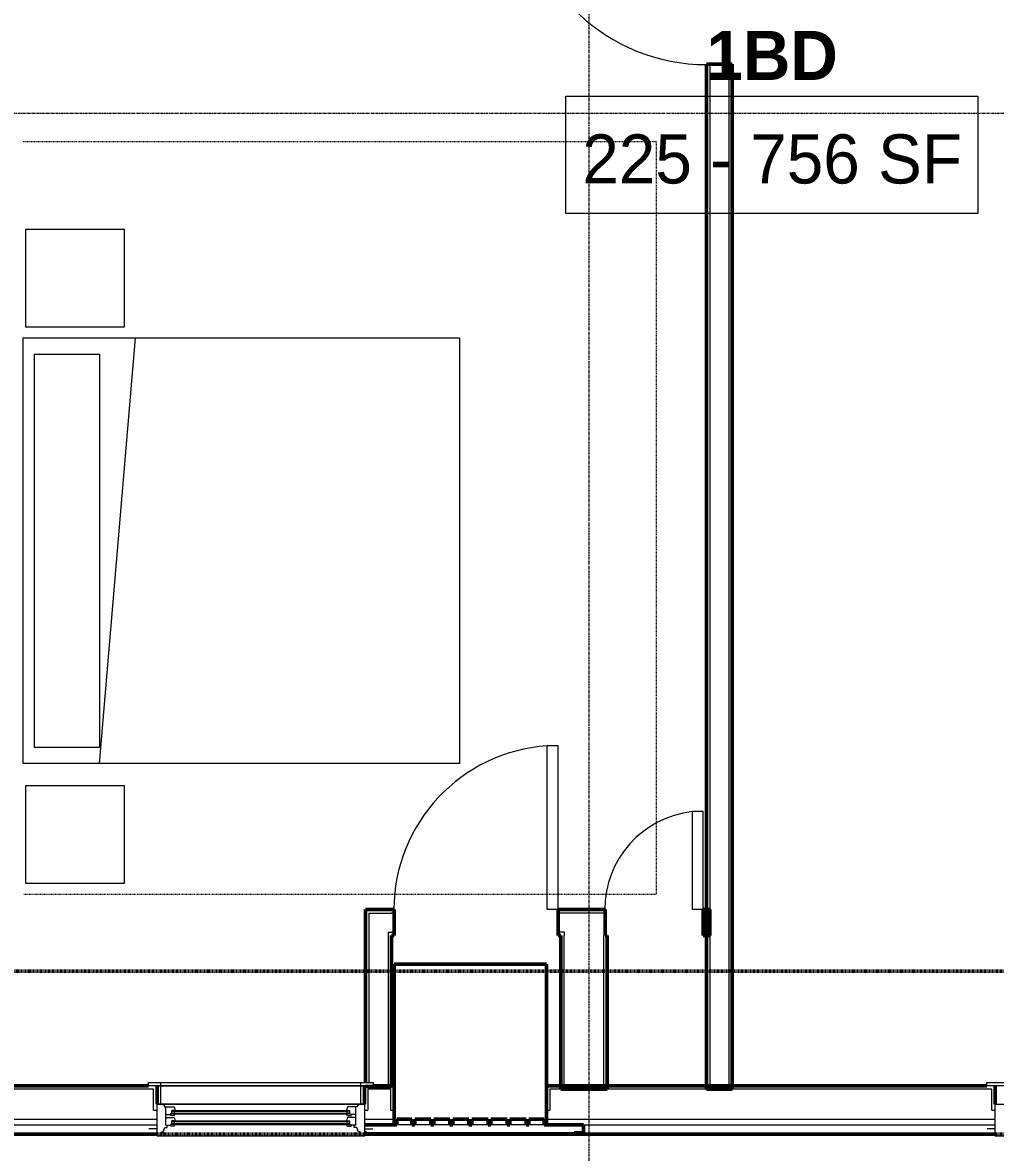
# Model space of a CAD drawing. Header units: inches. Extents: x -4217 to -1814, y 9706 to 12425.
# Drawn here: x -2931.2 to -2752.9, y 9976.9 to 10183.9 of the extents above; entities that cross this region are included whole.
import ezdxf

# ---------------------------------------------------------------- set-up
doc = ezdxf.new("R2010")
doc.units = ezdxf.units.IN
doc.header["$MEASUREMENT"] = 0
for name, pattern in [('Dash', [0.25, 0.125, -0.125]), ('Dash 1_16_', [0.125, 0.0625, -0.0625]), ('Grid Line 1_2_', [0.875, 0.5, -0.125, 0.125, -0.125])]:
    doc.linetypes.add(name, pattern=pattern)
for name, color, linetype, lineweight in [('A-ANNO-DIMS', 211, 'Continuous', 9), ('A-ANNO-DIMS-96', 211, 'Continuous', 9), ('A-AREA-IDEN', 2, 'Continuous', 9), ('A-DOOR-1', 7, 'Continuous', 9), ('A-DOOR-2', 50, 'Continuous', 20), ('A-GENM-2', 7, 'Continuous', 9), ('A-GENM-3', 250, 'Continuous', 50), ('A-GLAZ-2', 250, 'Continuous', 50), ('A-GLAZ-3', 7, 'Continuous', 9), ('A-GLAZ-4', 50, 'Continuous', 20), ('A-WALL-3', 250, 'Continuous', 50), ('A-WALL-4', 10, 'Continuous', 13), ('C-PROP-LINE-2', 91, 'Dash 1_16_', 50), ('I-FURN-1', 7, 'Continuous', 9), ('I-FURN-HDLN-1', 7, 'Dash', 9), ('S-GRID-1', 1, 'Grid Line 1_2_', 9)]:
    doc.layers.add(name, color=color, linetype=linetype, lineweight=lineweight)
doc.styles.add('Century Gothic', font='ufonts.com_century-gothic.ttf', dxfattribs={"height": 9})
doc.styles.add('Century Gothic_B', font='GOTHICB.TTF', dxfattribs={"height": 9})
doc.dimstyles.new('OD__1_8__Tol__', dxfattribs={"dimscale": 12, "dimtxt": 9.397514, "dimasz": 1, "dimexe": 0.75, "dimexo": 0.5, "dimgap": 0.125, "dimtad": 1, "dimdec": 3, "dimrnd": 0.125, "dimzin": 3, "dimdsep": 46, "dimlunit": 4, "dimtxsty": 'Century Gothic', "dimblk1": 'OBLIQUE', "dimblk2": 'OBLIQUE', "dimsah": 1, "dimcen": 0.09, "dimdle": 0.75, "dimazin": 0, "dimtfac": 1, "dimtdec": 4, "dimtix": 1, "dimtmove": 0, "dimatfit": 3, "dimfxl": 1, "dimtvp": 1, "dimtfill": 1, "dimfrac": 2, "dimtolj": 1, "dimtzin": 0, "dimarcsym": 2})

# ---------------------------------------------------------------- blocks, each defined once
blk = doc.blocks.new('DIMBLOCK16-FLOOR PLAN - 2ND FLOOR')
at = {"layer": 'A-ANNO-DIMS-96'}
for p, q in [((-3338.72, 9982.44), (-3338.72, 9817.41)), ((-3338.72, 9826.41), (-3338.72, 9982.44)), ((-2935.52, 9982.44), (-2935.52, 9817.41)), ((-2935.52, 9826.41), (-2935.52, 9982.44)), ((-3338.72, 9826.41), (-2935.52, 9826.41))]:
    blk.add_line(p, q, dxfattribs=at)
at = {"layer": 'A-ANNO-DIMS-96', "lineweight": 50}
for p, q in [((-3338.72, 9826.41), (-3332.72, 9832.41)), ((-2935.52, 9826.41), (-2929.52, 9832.41)), ((-3338.72, 9826.41), (-3344.72, 9820.41)), ((-2935.52, 9826.41), (-2941.52, 9820.41))]:
    blk.add_line(p, q, dxfattribs=at)
at = {"layer": 'A-ANNO-DIMS-96', "color": 0, "insert": (-3167.85, 9839.44), "char_height": 9, "width": 73.7481, "attachment_point": 1, "line_spacing_factor": 0.984502, "style": 'Century Gothic', "bg_fill": 3, "box_fill_scale": 1.25, "bg_fill_color": 256, "bg_fill_true_color": 13158600, "bg_fill_transparency": 0}
blk.add_mtext('33\' - 7 1/4"', dxfattribs=at)
blk = doc.blocks.new('_Oblique')
at = {"color": 0, "linetype": 'ByBlock', "lineweight": -2}
blk.add_line((-0.5, -0.5), (0.5, 0.5), dxfattribs=at)
blk = doc.blocks.new('DIMBLOCK17-FLOOR PLAN - 2ND FLOOR')
at = {"layer": 'A-ANNO-DIMS-96'}
for p, q in [((-2935.52, 9982.44), (-2935.52, 9817.41)), ((-2935.52, 9826.41), (-2935.52, 9982.44)), ((-2070.67, 9978.63), (-2070.67, 9817.41)), ((-2070.67, 9826.41), (-2070.67, 9978.63)), ((-2935.52, 9826.41), (-2061.67, 9826.41))]:
    blk.add_line(p, q, dxfattribs=at)
at = {"layer": 'A-ANNO-DIMS-96', "lineweight": 50}
for p, q in [((-2935.52, 9826.41), (-2929.52, 9832.41)), ((-2070.67, 9826.41), (-2064.67, 9832.41)), ((-2935.52, 9826.41), (-2941.52, 9820.41)), ((-2070.67, 9826.41), (-2076.67, 9820.41))]:
    blk.add_line(p, q, dxfattribs=at)
at = {"layer": 'A-ANNO-DIMS-96', "color": 0, "insert": (-2533.83, 9839.44), "char_height": 9, "width": 73.7481, "attachment_point": 1, "line_spacing_factor": 0.984502, "style": 'Century Gothic', "bg_fill": 3, "box_fill_scale": 1.25, "bg_fill_color": 256, "bg_fill_true_color": 13158600, "bg_fill_transparency": 0}
blk.add_mtext('72\' - 0 7/8"', dxfattribs=at)

msp = doc.modelspace()

# ---------------------------------------------------------------- linework, layer by layer
at = {"layer": 'A-AREA-IDEN', "flags": 128}
msp.add_lwpolyline([(-2831.61156, 10170.39172), (-2756.10604, 10170.39172), (-2756.10604, 10148.89566), (-2831.61156, 10148.89566)], close=True, dxfattribs=at)
at = {"layer": 'A-DOOR-1'}
for centre, radius, start, end in [((-2805.87374, 10210.2394), 34.06659, 183.365687, 270), ((-2833.06124, 10021.3394), 30.06659, 93.8140748, 180), ((-2806.43624, 10021.3394), 18.06659, 96.355759, 180)]:
    msp.add_arc(centre, radius, start, end, dxfattribs=at)
at = {"layer": 'A-DOOR-2'}
for p, q in [((-2835.06124, 10021.3394), (-2835.06124, 10051.3394)), ((-2833.06124, 10051.3394), (-2835.06124, 10051.3394)), ((-2833.06124, 10021.3394), (-2833.06124, 10051.3394)), ((-2808.43624, 10021.3394), (-2808.43624, 10039.29495)), ((-2806.43624, 10039.29495), (-2808.43624, 10039.29495)), ((-2806.43624, 10021.3394), (-2806.43624, 10039.29495)), ((-2833.06124, 10021.3394), (-2835.06124, 10021.3394)), ((-2806.43624, 10021.3394), (-2808.43624, 10021.3394))]:
    msp.add_line(p, q, dxfattribs=at)
at = {"layer": 'A-GENM-3'}
msp.add_line((-2835.18624, 10011.3769), (-2863.06124, 10011.3769), dxfattribs=at)
at = {"layer": 'A-GLAZ-3'}
for p, q in [((-2908.09796, 9989.6894), (-2866.94952, 9989.6894)), ((-2754.49796, 9989.6894), (-2713.34952, 9989.6894))]:
    msp.add_line(p, q, dxfattribs=at)
at = {"layer": 'A-WALL-3'}
for p, q in [((-2801.12374, 10176.2394), (-2805.87374, 10176.2394)), ((-2867.69874, 10021.3394), (-2868.32374, 10021.3394)), ((-2868.32374, 10021.3394), (-2868.32374, 9989.6894)), ((-2863.57374, 10021.3394), (-2867.69874, 10021.3394)), ((-2863.06124, 10021.3394), (-2863.57374, 10021.3394)), ((-2863.06124, 10016.5894), (-2863.06124, 10021.3394)), ((-2824.43624, 10021.3394), (-2833.06124, 10021.3394)), ((-2833.06124, 10021.3394), (-2833.06124, 10016.5894)), ((-2824.43624, 10016.5894), (-2824.43624, 10021.3394)), ((-2805.24874, 10021.3394), (-2806.43624, 10021.3394)), ((-2806.43624, 10021.3394), (-2806.43624, 10016.5894)), ((-2805.24874, 10016.5894), (-2805.24874, 10021.3394)), ((-2863.57374, 10016.5894), (-2863.06124, 10016.5894)), ((-2833.06124, 10016.5894), (-2832.56124, 10016.5894)), ((-2824.06124, 10016.5894), (-2824.43624, 10016.5894)), ((-2806.43624, 10016.5894), (-2805.24874, 10016.5894))]:
    msp.add_line(p, q, dxfattribs=at)
at = {"layer": 'A-WALL-4'}
for p, q in [((-2867.69874, 10020.7144), (-2867.69874, 9989.6894)), ((-2867.69874, 10020.7144), (-2864.19874, 10020.7144)), ((-2864.19874, 10020.7144), (-2863.57374, 10020.7144)), ((-2863.06124, 10020.7144), (-2863.57374, 10020.7144)), ((-2824.43624, 10020.7144), (-2833.06124, 10020.7144)), ((-2805.24874, 10020.7144), (-2806.43624, 10020.7144)), ((-2864.19874, 10017.2144), (-2863.57374, 10017.2144)), ((-2863.06124, 10017.2144), (-2863.57374, 10017.2144)), ((-2831.93624, 10017.2144), (-2833.06124, 10017.2144)), ((-2831.93624, 10017.2144), (-2831.93624, 10016.5894)), ((-2824.43624, 10017.2144), (-2824.68624, 10017.2144)), ((-2824.68624, 10017.2144), (-2824.68624, 10016.5894)), ((-2805.24874, 10017.2144), (-2806.43624, 10017.2144))]:
    msp.add_line(p, q, dxfattribs=at)
at = {"layer": 'C-PROP-LINE-2'}
msp.add_line((-2099.26202, 10010.0894), (-3832.16202, 10010.0894), dxfattribs=at)
at = {"layer": 'I-FURN-1'}
for p, q in [((-2930.58624, 10146.04623), (-2912.58624, 10146.04623)), ((-2930.58624, 10128.04623), (-2930.58624, 10146.04623)), ((-2912.58624, 10146.04623), (-2912.58624, 10128.04623)), ((-2912.58624, 10128.04623), (-2930.58624, 10128.04623)), ((-2931.08624, 10126.1144), (-2851.08624, 10126.1144)), ((-2931.08624, 10048.1144), (-2931.08624, 10126.1144)), ((-2917.08624, 10048.1144), (-2910.50662, 10126.1144)), ((-2851.08624, 10126.1144), (-2851.08624, 10048.1144)), ((-2929.08624, 10123.1144), (-2917.08624, 10123.1144)), ((-2929.08624, 10123.1144), (-2929.08624, 10051.1144)), ((-2917.08624, 10123.1144), (-2917.08624, 10051.1144)), ((-2929.08624, 10051.1144), (-2917.08624, 10051.1144)), ((-2851.08624, 10048.1144), (-2931.08624, 10048.1144)), ((-2930.58624, 10044.1144), (-2912.58624, 10044.1144)), ((-2930.58624, 10026.1144), (-2930.58624, 10044.1144)), ((-2912.58624, 10044.1144), (-2912.58624, 10026.1144)), ((-2912.58624, 10026.1144), (-2930.58624, 10026.1144))]:
    msp.add_line(p, q, dxfattribs=at)
at = {"layer": 'I-FURN-HDLN-1'}
for p, q in [((-2931.08624, 10162.1144), (-2815.08624, 10162.1144)), ((-2815.08624, 10162.1144), (-2815.08624, 10024.1144)), ((-2815.08624, 10024.1144), (-2931.08624, 10024.1144))]:
    msp.add_line(p, q, dxfattribs=at)
at = {"layer": 'S-GRID-1'}
msp.add_line((-1814.20638, 10167.1894), (-4168.71446, 10167.1894), dxfattribs=at)

# ---------------------------------------------------------------- texts
at = {"layer": 'A-AREA-IDEN', "char_height": 9, "attachment_point": 1}
for s, insert, width, style in [('1BD', (-2805.8588, 10182.35987), 28.785, 'Century Gothic_B'), ('225 - 756 SF', (-2828.61156, 10163.39172), 83.931, 'Century Gothic')]:
    msp.add_mtext(s, dxfattribs=dict(at, insert=insert, width=width, style=style))

# ---------------------------------------------------------------- dimensions: what is measured, and where the dimension line sits
at = {"layer": 'A-ANNO-DIMS'}
dim = msp.add_linear_dim(base=(-2935.52374, 9826.40632), p1=(-3338.72374, 9988.4394), p2=(-2935.52374, 9988.4394), dimstyle='OD__1_8__Tol__', override={"dimpost": '<>', "dimfxl": 403.2}, dxfattribs=at)
dim.commit()
dim.dimension.update_dxf_attribs({"geometry": 'DIMBLOCK16-FLOOR PLAN - 2ND FLOOR', "text_midpoint": (-3137.12374, 9833.13133)})

# ---------------------------------------------------------------- next in the draw order: dimensions: what is measured, and where the dimension line sits
dim = msp.add_linear_dim(base=(-2070.67374, 9826.40632), p1=(-2935.52374, 9988.4394), p2=(-2070.67374, 9984.6269), dimstyle='OD__1_8__Tol__', override={"dimpost": '<>', "dimfxl": 864.858403}, dxfattribs=at)
dim.commit()
dim.dimension.update_dxf_attribs({"geometry": 'DIMBLOCK17-FLOOR PLAN - 2ND FLOOR', "text_midpoint": (-2503.09874, 9833.13133)})

# ---------------------------------------------------------------- next in the draw order: linework, layer by layer
at = {"layer": 'A-GENM-2'}
for p, q in [((-2859.82686, 9981.9394), (-2862.62374, 9981.9394)), ((-2856.35228, 9981.9394), (-2859.32686, 9981.9394)), ((-2852.85811, 9981.9394), (-2855.84249, 9981.9394)), ((-2849.37374, 9981.9394), (-2852.35811, 9981.9394)), ((-2845.88936, 9981.9394), (-2848.87374, 9981.9394)), ((-2842.40499, 9981.9394), (-2845.38936, 9981.9394)), ((-2838.92061, 9981.9394), (-2841.90499, 9981.9394)), ((-2835.62374, 9981.9394), (-2838.42061, 9981.9394))]:
    msp.add_line(p, q, dxfattribs=at)
at = {"layer": 'A-GENM-3'}
for p, q in [((-2863.06124, 10011.3769), (-2863.06124, 9981.9394)), ((-2835.18624, 9981.9394), (-2835.18624, 10011.3769)), ((-2862.62374, 9981.9394), (-2862.62374, 9982.9394)), ((-2862.62374, 9982.9394), (-2859.82686, 9982.9394)), ((-2859.82686, 9982.9394), (-2859.82686, 9981.9394)), ((-2859.32686, 9981.9394), (-2859.32686, 9982.9394)), ((-2859.32686, 9982.9394), (-2856.34249, 9982.9394)), ((-2856.34249, 9982.9394), (-2856.34249, 9981.9394)), ((-2855.84249, 9981.9394), (-2855.84249, 9982.9394)), ((-2855.84249, 9982.9394), (-2852.85811, 9982.9394)), ((-2852.85811, 9982.9394), (-2852.85811, 9981.9394)), ((-2852.35811, 9981.9394), (-2852.35811, 9982.9394)), ((-2852.35811, 9982.9394), (-2849.37374, 9982.9394)), ((-2849.37374, 9982.9394), (-2849.37374, 9981.9394)), ((-2848.87374, 9981.9394), (-2848.87374, 9982.9394)), ((-2848.87374, 9982.9394), (-2845.88936, 9982.9394)), ((-2845.88936, 9982.9394), (-2845.88936, 9981.9394)), ((-2845.38936, 9981.9394), (-2845.38936, 9982.9394)), ((-2845.38936, 9982.9394), (-2842.40499, 9982.9394)), ((-2842.40499, 9982.9394), (-2842.40499, 9981.9394)), ((-2841.90499, 9981.9394), (-2841.90499, 9982.9394)), ((-2841.90499, 9982.9394), (-2838.92061, 9982.9394)), ((-2838.92061, 9982.9394), (-2838.92061, 9981.9394)), ((-2838.42061, 9981.9394), (-2838.42061, 9982.9394)), ((-2838.42061, 9982.9394), (-2835.62374, 9982.9394)), ((-2835.62374, 9982.9394), (-2835.62374, 9981.9394)), ((-2863.06124, 9981.9394), (-2862.62374, 9981.9394)), ((-2859.82686, 9981.9394), (-2859.32686, 9981.9394)), ((-2856.34249, 9981.9394), (-2855.84249, 9981.9394)), ((-2852.85811, 9981.9394), (-2852.35811, 9981.9394)), ((-2849.37374, 9981.9394), (-2848.87374, 9981.9394)), ((-2845.88936, 9981.9394), (-2845.38936, 9981.9394)), ((-2842.40499, 9981.9394), (-2841.90499, 9981.9394)), ((-2838.92061, 9981.9394), (-2838.42061, 9981.9394)), ((-2835.62374, 9981.9394), (-2835.18624, 9981.9394))]:
    msp.add_line(p, q, dxfattribs=at)
at = {"layer": 'A-GLAZ-2'}
for p, q in [((-2830.11202, 9980.2519), (-2868.13546, 9980.2519)), ((-2868.13546, 9980.1894), (-2830.11202, 9980.1894))]:
    msp.add_line(p, q, dxfattribs=at)
at = {"layer": 'A-GLAZ-3'}
for p, q in [((-2908.09796, 9989.0644), (-2908.09796, 9989.6894)), ((-2866.94952, 9989.0644), (-2908.09796, 9989.0644)), ((-2906.47296, 9989.0644), (-2868.57452, 9989.0644)), ((-2906.47296, 9985.6894), (-2906.47296, 9989.0644)), ((-2905.84796, 9989.0644), (-2905.84796, 9989.6894)), ((-2905.84796, 9985.6894), (-2905.84796, 9989.0644)), ((-2869.19952, 9989.0644), (-2869.19952, 9989.6894)), ((-2869.19952, 9985.6894), (-2869.19952, 9989.0644)), ((-2868.57452, 9989.0644), (-2868.57452, 9985.6894)), ((-2866.94952, 9989.6894), (-2866.94952, 9989.0644)), ((-2754.49796, 9989.0644), (-2754.49796, 9989.6894)), ((-2713.34952, 9989.0644), (-2754.49796, 9989.0644)), ((-2868.57452, 9985.6894), (-2906.47296, 9985.6894)), ((-2903.81671, 9984.4394), (-2903.22296, 9984.4394)), ((-2903.34796, 9984.0644), (-2903.34796, 9984.4394)), ((-2903.22296, 9984.5644), (-2871.82452, 9984.5644)), ((-2903.22296, 9984.4394), (-2871.82452, 9984.4394)), ((-2871.23077, 9984.4394), (-2871.82452, 9984.4394)), ((-2871.69952, 9984.0644), (-2871.69952, 9984.4394)), ((-2903.81671, 9984.0644), (-2903.22296, 9984.0644)), ((-2903.81671, 9982.5019), (-2903.22296, 9982.5019)), ((-2903.34796, 9982.1269), (-2903.34796, 9982.5019)), ((-2903.22296, 9984.0644), (-2871.82452, 9984.0644)), ((-2903.22296, 9983.9394), (-2871.82452, 9983.9394)), ((-2903.22296, 9982.6269), (-2871.82452, 9982.6269)), ((-2903.22296, 9982.5019), (-2871.82452, 9982.5019)), ((-2871.23077, 9984.0644), (-2871.82452, 9984.0644)), ((-2871.23077, 9982.5019), (-2871.82452, 9982.5019)), ((-2871.69952, 9982.1269), (-2871.69952, 9982.5019)), ((-2903.81671, 9982.1269), (-2903.22296, 9982.1269)), ((-2903.22296, 9982.1269), (-2871.82452, 9982.1269)), ((-2903.22296, 9982.0019), (-2871.82452, 9982.0019)), ((-2871.23077, 9982.1269), (-2871.82452, 9982.1269))]:
    msp.add_line(p, q, dxfattribs=at)
at = {"layer": 'A-GLAZ-4'}
for p, q in [((-2906.53546, 9985.6894), (-2868.51202, 9985.6894)), ((-2906.53546, 9979.8144), (-2906.53546, 9985.6894)), ((-2905.19171, 9985.40924), (-2905.52559, 9985.6894)), ((-2905.19171, 9985.40924), (-2905.19171, 9985.1894)), ((-2905.19171, 9985.1894), (-2903.37921, 9985.1894)), ((-2904.94171, 9981.8769), (-2904.94171, 9985.1894)), ((-2903.81671, 9983.9394), (-2903.81671, 9984.5644)), ((-2903.22296, 9984.5644), (-2903.81671, 9984.5644)), ((-2903.37921, 9985.1894), (-2903.22296, 9984.5644)), ((-2871.66827, 9985.1894), (-2871.82452, 9984.5644)), ((-2871.82452, 9984.5644), (-2871.23077, 9984.5644)), ((-2869.85577, 9985.1894), (-2871.66827, 9985.1894)), ((-2871.23077, 9983.9394), (-2871.23077, 9984.5644)), ((-2870.10577, 9981.8769), (-2870.10577, 9985.1894)), ((-2869.85577, 9985.40924), (-2869.52189, 9985.6894)), ((-2869.85577, 9985.40924), (-2869.85577, 9985.1894)), ((-2868.51202, 9985.6894), (-2868.51202, 9979.8144)), ((-2752.93546, 9985.6894), (-2714.91202, 9985.6894)), ((-2752.93546, 9979.8144), (-2752.93546, 9985.6894)), ((-2904.94171, 9983.8144), (-2904.09796, 9983.8144)), ((-2904.94171, 9983.2519), (-2903.37921, 9983.2519)), ((-2904.09796, 9983.9394), (-2904.09796, 9983.59565)), ((-2903.22608, 9983.9394), (-2904.09796, 9983.9394)), ((-2903.37921, 9983.59565), (-2904.09796, 9983.59565)), ((-2903.81671, 9982.0019), (-2903.81671, 9982.6269)), ((-2903.22296, 9982.6269), (-2903.81671, 9982.6269)), ((-2903.37921, 9983.59565), (-2903.22608, 9983.9394)), ((-2903.37921, 9983.2519), (-2903.22296, 9982.6269)), ((-2871.66827, 9983.2519), (-2871.82452, 9982.6269)), ((-2871.82452, 9982.6269), (-2871.23077, 9982.6269)), ((-2871.66827, 9983.59565), (-2871.82139, 9983.9394)), ((-2871.82139, 9983.9394), (-2870.94952, 9983.9394)), ((-2871.66827, 9983.59565), (-2870.94952, 9983.59565)), ((-2870.10577, 9983.2519), (-2871.66827, 9983.2519)), ((-2871.23077, 9982.0019), (-2871.23077, 9982.6269)), ((-2870.94952, 9983.9394), (-2870.94952, 9983.59565)), ((-2870.10577, 9983.8144), (-2870.94952, 9983.8144)), ((-2906.53546, 9981.1894), (-2908.03546, 9981.1894)), ((-2905.72296, 9980.6269), (-2905.44827, 9980.6269)), ((-2905.72296, 9979.8144), (-2905.72296, 9980.6269)), ((-2905.44827, 9980.6269), (-2905.12921, 9981.4394)), ((-2905.12921, 9981.4394), (-2904.66046, 9981.4394)), ((-2904.94171, 9981.8769), (-2904.09796, 9981.8769)), ((-2904.66046, 9981.4394), (-2904.66046, 9981.8769)), ((-2904.09796, 9982.0019), (-2904.09796, 9981.65815)), ((-2903.22608, 9982.0019), (-2904.09796, 9982.0019)), ((-2903.37921, 9981.65815), (-2904.09796, 9981.65815)), ((-2903.37921, 9981.65815), (-2903.22608, 9982.0019)), ((-2871.66827, 9981.65815), (-2871.82139, 9982.0019)), ((-2871.82139, 9982.0019), (-2870.94952, 9982.0019)), ((-2871.66827, 9981.65815), (-2870.94952, 9981.65815)), ((-2870.94952, 9982.0019), (-2870.94952, 9981.65815)), ((-2870.10577, 9981.8769), (-2870.94952, 9981.8769)), ((-2870.38702, 9981.4394), (-2870.38702, 9981.8769)), ((-2869.91827, 9981.4394), (-2870.38702, 9981.4394)), ((-2869.5992, 9980.6269), (-2869.91827, 9981.4394)), ((-2869.32452, 9980.6269), (-2869.5992, 9980.6269)), ((-2869.32452, 9979.8144), (-2869.32452, 9980.6269)), ((-2868.51202, 9981.1894), (-2867.01202, 9981.1894)), ((-2752.93546, 9981.1894), (-2754.43546, 9981.1894)), ((-2868.51202, 9979.8144), (-2906.53546, 9979.8144)), ((-2714.91202, 9979.8144), (-2752.93546, 9979.8144))]:
    msp.add_line(p, q, dxfattribs=at)
at = {"layer": 'A-WALL-3'}
for p, q in [((-2805.87374, 10176.2394), (-2805.87374, 9988.4394)), ((-2801.12374, 9988.4394), (-2801.12374, 10176.2394)), ((-2863.57374, 9988.9644), (-2863.57374, 10016.5894)), ((-2832.56124, 10016.5894), (-2832.56124, 9988.4394)), ((-2824.06124, 9988.4394), (-2824.06124, 10016.5894)), ((-2908.09796, 9989.0644), (-2982.14952, 9989.0644)), ((-2906.53546, 9985.6894), (-2906.53546, 9989.0644)), ((-2868.51202, 9989.0644), (-2868.51202, 9985.6894)), ((-2868.32374, 9989.0644), (-2868.32374, 9988.9644)), ((-2868.32374, 9988.9644), (-2863.57374, 9988.9644)), ((-2863.06124, 9989.0644), (-2866.94952, 9989.0644)), ((-2863.06124, 9981.9394), (-2863.06124, 9989.0644)), ((-2754.49796, 9989.0644), (-2835.18624, 9989.0644)), ((-2835.18624, 9989.0644), (-2835.18624, 9981.9394)), ((-2832.56124, 9988.4394), (-2824.06124, 9988.4394)), ((-2805.87374, 9988.4394), (-2801.12374, 9988.4394)), ((-2752.93546, 9985.6894), (-2752.93546, 9989.0644)), ((-2983.71202, 9980.1894), (-2906.53546, 9980.1894)), ((-2868.51202, 9981.9394), (-2863.06124, 9981.9394)), ((-2868.13546, 9980.4394), (-2868.51202, 9980.4394)), ((-2868.51202, 9980.1894), (-2868.13546, 9980.1894)), ((-2868.13546, 9980.1894), (-2868.13546, 9980.4394)), ((-2835.18624, 9981.9394), (-2828.36202, 9981.9394)), ((-2828.36202, 9980.4394), (-2830.11202, 9980.4394)), ((-2830.11202, 9980.4394), (-2830.11202, 9980.1894)), ((-2830.11202, 9980.1894), (-2752.93546, 9980.1894)), ((-2828.36202, 9981.9394), (-2828.36202, 9980.4394))]:
    msp.add_line(p, q, dxfattribs=at)
at = {"layer": 'A-WALL-4'}
for p, q in [((-2805.24874, 10176.2394), (-2805.24874, 9988.4394)), ((-2801.74874, 10176.2394), (-2801.74874, 9988.4394)), ((-2864.19874, 10017.2144), (-2864.19874, 9988.9644)), ((-2831.93624, 9988.4394), (-2831.93624, 10016.5894)), ((-2824.68624, 9988.4394), (-2824.68624, 10016.5894)), ((-2907.16046, 9988.4394), (-2983.08702, 9988.4394)), ((-2907.16046, 9984.6269), (-2907.16046, 9988.4394)), ((-2867.88702, 9988.4394), (-2867.88702, 9984.6269)), ((-2863.68624, 9988.4394), (-2867.88702, 9988.4394)), ((-2867.69874, 9989.0644), (-2867.69874, 9988.9644)), ((-2863.68624, 9984.6269), (-2863.68624, 9988.4394)), ((-2834.56124, 9988.4394), (-2834.56124, 9984.6269)), ((-2753.56046, 9988.4394), (-2834.56124, 9988.4394)), ((-2753.56046, 9984.6269), (-2753.56046, 9988.4394)), ((-2907.16046, 9984.6269), (-2906.53546, 9984.6269)), ((-2868.51202, 9984.6269), (-2867.88702, 9984.6269)), ((-2863.68624, 9984.6269), (-2863.06124, 9984.6269)), ((-2835.18624, 9984.6269), (-2834.56124, 9984.6269)), ((-2753.56046, 9984.6269), (-2752.93546, 9984.6269)), ((-2983.71202, 9982.9394), (-2906.53546, 9982.9394)), ((-2868.51202, 9982.9394), (-2863.06124, 9982.9394)), ((-2835.18624, 9982.9394), (-2752.93546, 9982.9394)), ((-2983.71202, 9981.9394), (-2906.53546, 9981.9394)), ((-2983.71202, 9980.4394), (-2906.53546, 9980.4394)), ((-2828.36202, 9981.9394), (-2752.93546, 9981.9394)), ((-2828.36202, 9980.4394), (-2752.93546, 9980.4394))]:
    msp.add_line(p, q, dxfattribs=at)
at = {"layer": 'C-PROP-LINE-2'}
msp.add_line((-2636.92374, 9980.1894), (-3860.72374, 9980.1894), dxfattribs=at)
at = {"layer": 'S-GRID-1'}
msp.add_line((-2827.32374, 9836.17969), (-2827.32374, 12376.79045), dxfattribs=at)

doc.saveas('drawing.dxf')
